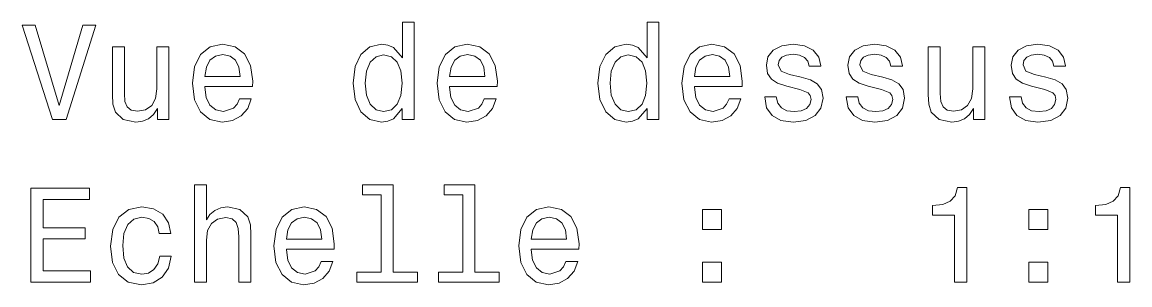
# Model space of a CAD drawing. Extents: x 291 to 828, y 188 to 662.
# Drawn here: x 461.11 to 502.33, y 248.99 to 258.75 of the extents above; entities that cross this region are included whole.
import ezdxf

# ---------------------------------------------------------------- set-up
doc = ezdxf.new("R2010")
doc.units = 0

msp = doc.modelspace()

# ---------------------------------------------------------------- linework, layer by layer
at = {"color": 7, "lineweight": 13}
for points in [[(463.369, 258.637), (462.491, 255.656), (461.588, 258.637), (461.109, 258.637), (462.239, 255.132), (462.743, 255.132), (463.848, 258.637)], [(475.256, 255.55), (475.256, 255.132), (475.699, 255.132), (475.699, 258.753), (475.261, 258.753), (475.261, 257.426), (474.923, 257.81), (474.716, 257.901), (474.479, 257.936), (474.05, 257.835), (473.717, 257.553), (473.501, 257.099), (473.425, 256.488), (473.501, 255.878), (473.717, 255.419), (474.05, 255.132), (474.479, 255.036), (474.716, 255.071), (474.928, 255.162)], [(484.364, 255.55), (484.364, 255.132), (484.807, 255.132), (484.807, 258.753), (484.369, 258.753), (484.369, 257.426), (484.031, 257.81), (483.824, 257.901), (483.587, 257.936), (483.158, 257.835), (482.825, 257.553), (482.609, 257.099), (482.533, 256.488), (482.609, 255.878), (482.825, 255.419), (483.158, 255.132), (483.587, 255.036), (483.824, 255.071), (484.036, 255.162)], [(466.571, 257.84), (466.127, 257.84), (466.127, 256.277), (466.077, 255.914), (465.931, 255.651), (465.704, 255.49), (465.406, 255.439), (465.169, 255.48), (465.018, 255.601), (464.932, 255.808), (464.912, 256.1), (464.912, 257.84), (464.468, 257.84), (464.468, 256.06), (464.483, 255.702), (464.579, 255.404), (464.872, 255.132), (465.341, 255.036), (465.593, 255.071), (465.81, 255.162), (465.996, 255.318), (466.148, 255.545), (466.148, 255.132), (466.571, 255.132)], [(467.908, 256.357), (469.683, 256.357), (469.688, 256.564), (469.607, 257.144), (469.385, 257.578), (469.032, 257.84), (468.563, 257.936), (468.104, 257.835), (467.751, 257.553), (467.524, 257.094), (467.444, 256.488), (467.519, 255.868), (467.746, 255.414), (468.094, 255.132), (468.548, 255.036), (468.941, 255.102), (469.264, 255.273), (469.501, 255.545), (469.637, 255.908), (469.199, 255.908), (469.108, 255.707), (468.977, 255.555), (468.604, 255.434), (468.316, 255.49), (468.099, 255.666), (467.958, 255.954), (467.908, 256.342)], [(477.016, 256.357), (478.791, 256.357), (478.796, 256.564), (478.715, 257.144), (478.493, 257.578), (478.14, 257.84), (477.671, 257.936), (477.212, 257.835), (476.859, 257.553), (476.632, 257.094), (476.552, 256.488), (476.627, 255.868), (476.854, 255.414), (477.202, 255.132), (477.656, 255.036), (478.05, 255.102), (478.372, 255.273), (478.609, 255.545), (478.746, 255.908), (478.307, 255.908), (478.216, 255.707), (478.085, 255.555), (477.712, 255.434), (477.424, 255.49), (477.207, 255.666), (477.066, 255.954), (477.016, 256.342)], [(486.124, 256.357), (487.899, 256.357), (487.904, 256.564), (487.823, 257.144), (487.601, 257.578), (487.248, 257.84), (486.779, 257.936), (486.32, 257.835), (485.967, 257.553), (485.74, 257.094), (485.66, 256.488), (485.735, 255.868), (485.962, 255.414), (486.31, 255.132), (486.764, 255.036), (487.158, 255.102), (487.48, 255.273), (487.717, 255.545), (487.854, 255.908), (487.415, 255.908), (487.324, 255.707), (487.193, 255.555), (486.82, 255.434), (486.532, 255.49), (486.315, 255.666), (486.174, 255.954), (486.124, 256.342)], [(490.098, 256.71), (489.669, 256.811), (489.351, 256.927), (489.246, 257.164), (489.276, 257.331), (489.382, 257.452), (489.553, 257.527), (489.8, 257.558), (490.037, 257.527), (490.224, 257.437), (490.345, 257.3), (490.395, 257.119), (490.829, 257.119), (490.829, 257.129), (490.753, 257.457), (490.547, 257.714), (490.224, 257.875), (489.8, 257.936), (489.372, 257.875), (489.059, 257.709), (488.862, 257.462), (488.802, 257.149), (488.847, 256.846), (488.988, 256.635), (489.22, 256.483), (489.558, 256.377), (490.052, 256.256), (490.355, 256.13), (490.436, 256.03), (490.466, 255.878), (490.421, 255.692), (490.3, 255.55), (490.103, 255.46), (489.841, 255.429), (489.563, 255.46), (489.362, 255.566), (489.225, 255.737), (489.17, 255.974), (488.741, 255.974), (488.812, 255.571), (489.019, 255.278), (489.346, 255.102), (489.8, 255.036), (490.274, 255.102), (490.622, 255.278), (490.834, 255.56), (490.91, 255.929), (490.854, 256.246), (490.698, 256.463), (490.441, 256.604)], [(493.134, 256.71), (492.705, 256.811), (492.387, 256.927), (492.282, 257.164), (492.312, 257.331), (492.418, 257.452), (492.589, 257.527), (492.836, 257.558), (493.073, 257.527), (493.26, 257.437), (493.381, 257.3), (493.431, 257.119), (493.865, 257.119), (493.865, 257.129), (493.789, 257.457), (493.583, 257.714), (493.26, 257.875), (492.836, 257.936), (492.408, 257.875), (492.095, 257.709), (491.898, 257.462), (491.838, 257.149), (491.883, 256.846), (492.024, 256.635), (492.256, 256.483), (492.594, 256.377), (493.088, 256.256), (493.391, 256.13), (493.472, 256.03), (493.502, 255.878), (493.457, 255.692), (493.336, 255.55), (493.139, 255.46), (492.877, 255.429), (492.599, 255.46), (492.398, 255.566), (492.261, 255.737), (492.206, 255.974), (491.777, 255.974), (491.848, 255.571), (492.055, 255.278), (492.382, 255.102), (492.836, 255.036), (493.31, 255.102), (493.658, 255.278), (493.87, 255.56), (493.946, 255.929), (493.89, 256.246), (493.734, 256.463), (493.477, 256.604)], [(496.931, 257.84), (496.488, 257.84), (496.488, 256.277), (496.437, 255.914), (496.291, 255.651), (496.064, 255.49), (495.766, 255.439), (495.529, 255.48), (495.378, 255.601), (495.292, 255.808), (495.272, 256.1), (495.272, 257.84), (494.828, 257.84), (494.828, 256.06), (494.844, 255.702), (494.939, 255.404), (495.232, 255.132), (495.701, 255.036), (495.953, 255.071), (496.17, 255.162), (496.356, 255.318), (496.508, 255.545), (496.508, 255.132), (496.931, 255.132)], [(499.206, 256.71), (498.777, 256.811), (498.459, 256.927), (498.354, 257.164), (498.384, 257.331), (498.49, 257.452), (498.661, 257.527), (498.908, 257.558), (499.145, 257.527), (499.332, 257.437), (499.453, 257.3), (499.503, 257.119), (499.937, 257.119), (499.937, 257.129), (499.862, 257.457), (499.655, 257.714), (499.332, 257.875), (498.908, 257.936), (498.48, 257.875), (498.167, 257.709), (497.97, 257.462), (497.91, 257.149), (497.955, 256.846), (498.096, 256.635), (498.328, 256.483), (498.666, 256.377), (499.16, 256.256), (499.463, 256.13), (499.544, 256.03), (499.574, 255.878), (499.529, 255.692), (499.408, 255.55), (499.211, 255.46), (498.949, 255.429), (498.671, 255.46), (498.47, 255.566), (498.333, 255.737), (498.278, 255.974), (497.849, 255.974), (497.92, 255.571), (498.127, 255.278), (498.454, 255.102), (498.908, 255.036), (499.382, 255.102), (499.73, 255.278), (499.942, 255.56), (500.018, 255.929), (499.962, 256.246), (499.806, 256.463), (499.549, 256.604)], [(467.908, 256.73), (467.963, 257.078), (468.099, 257.336), (468.306, 257.492), (468.578, 257.548), (468.846, 257.492), (469.052, 257.336), (469.178, 257.078), (469.224, 256.73)], [(474.555, 257.537), (474.847, 257.467), (475.069, 257.27), (475.2, 256.942), (475.251, 256.488), (475.2, 256.03), (475.069, 255.702), (474.847, 255.5), (474.555, 255.434), (474.277, 255.5), (474.065, 255.702), (473.924, 256.035), (473.879, 256.488), (473.924, 256.937), (474.065, 257.265), (474.277, 257.467)], [(477.016, 256.73), (477.071, 257.078), (477.207, 257.336), (477.414, 257.492), (477.686, 257.548), (477.954, 257.492), (478.16, 257.336), (478.287, 257.078), (478.332, 256.73)], [(483.663, 257.537), (483.955, 257.467), (484.177, 257.27), (484.308, 256.942), (484.359, 256.488), (484.308, 256.03), (484.177, 255.702), (483.955, 255.5), (483.663, 255.434), (483.385, 255.5), (483.173, 255.702), (483.032, 256.035), (482.987, 256.488), (483.032, 256.937), (483.173, 257.265), (483.385, 257.467)], [(486.124, 256.73), (486.179, 257.078), (486.315, 257.336), (486.522, 257.492), (486.794, 257.548), (487.062, 257.492), (487.269, 257.336), (487.395, 257.078), (487.44, 256.73)], [(467.519, 249.085), (467.963, 249.085), (467.963, 250.648), (468.008, 251.006), (468.155, 251.269), (468.382, 251.43), (468.684, 251.491), (468.926, 251.44), (469.078, 251.304), (469.153, 251.077), (469.178, 250.774), (469.178, 249.085), (469.622, 249.085), (469.622, 250.865), (469.602, 251.223), (469.511, 251.521), (469.214, 251.793), (468.75, 251.889), (468.498, 251.854), (468.281, 251.758), (468.099, 251.607), (467.963, 251.4), (467.963, 252.706), (467.519, 252.706)], [(474.474, 252.333), (474.474, 249.458), (473.561, 249.458), (473.561, 249.085), (475.825, 249.085), (475.825, 249.458), (474.918, 249.458), (474.918, 252.706), (473.778, 252.706), (473.778, 252.333)], [(477.51, 252.333), (477.51, 249.458), (476.597, 249.458), (476.597, 249.085), (478.862, 249.085), (478.862, 249.458), (477.954, 249.458), (477.954, 252.706), (476.814, 252.706), (476.814, 252.333)], [(461.432, 249.085), (463.651, 249.085), (463.651, 249.509), (461.896, 249.509), (461.896, 250.694), (463.459, 250.694), (463.459, 251.112), (461.896, 251.112), (461.896, 252.161), (463.611, 252.161), (463.611, 252.585), (461.432, 252.585)], [(495.797, 249.085), (496.256, 249.085), (496.256, 252.61), (495.913, 252.61), (495.822, 252.303), (495.64, 252.096), (495.363, 251.975), (494.98, 251.934), (494.98, 251.576), (495.797, 251.576)], [(501.869, 249.085), (502.328, 249.085), (502.328, 252.61), (501.985, 252.61), (501.894, 252.303), (501.712, 252.096), (501.435, 251.975), (501.052, 251.934), (501.052, 251.576), (501.869, 251.576)], [(466.208, 250.895), (466.647, 250.895), (466.556, 251.299), (466.339, 251.617), (466.001, 251.813), (465.562, 251.889), (465.078, 251.788), (464.71, 251.506), (464.478, 251.047), (464.398, 250.432), (464.473, 249.821), (464.7, 249.367), (465.058, 249.085), (465.547, 248.989), (465.981, 249.065), (466.319, 249.277), (466.551, 249.609), (466.652, 250.053), (466.228, 250.053), (466.153, 249.771), (466.011, 249.559), (465.81, 249.428), (465.562, 249.388), (465.255, 249.453), (465.033, 249.655), (464.897, 249.983), (464.851, 250.447), (464.897, 250.901), (465.038, 251.228), (465.265, 251.43), (465.562, 251.501), (465.825, 251.455), (466.021, 251.339), (466.153, 251.148)], [(470.944, 250.31), (472.719, 250.31), (472.724, 250.517), (472.643, 251.097), (472.421, 251.531), (472.068, 251.793), (471.599, 251.889), (471.14, 251.788), (470.787, 251.506), (470.56, 251.047), (470.48, 250.442), (470.555, 249.821), (470.782, 249.367), (471.13, 249.085), (471.584, 248.989), (471.978, 249.055), (472.3, 249.226), (472.537, 249.499), (472.673, 249.862), (472.235, 249.862), (472.144, 249.66), (472.013, 249.509), (471.64, 249.388), (471.352, 249.443), (471.135, 249.62), (470.994, 249.907), (470.944, 250.295)], [(480.052, 250.31), (481.827, 250.31), (481.832, 250.517), (481.751, 251.097), (481.529, 251.531), (481.176, 251.793), (480.707, 251.889), (480.248, 251.788), (479.895, 251.506), (479.668, 251.047), (479.588, 250.442), (479.663, 249.821), (479.89, 249.367), (480.238, 249.085), (480.692, 248.989), (481.086, 249.055), (481.408, 249.226), (481.645, 249.499), (481.782, 249.862), (481.343, 249.862), (481.252, 249.66), (481.121, 249.509), (480.748, 249.388), (480.46, 249.443), (480.243, 249.62), (480.102, 249.907), (480.052, 250.295)], [(470.944, 250.684), (470.999, 251.032), (471.135, 251.289), (471.342, 251.445), (471.614, 251.501), (471.882, 251.445), (472.088, 251.289), (472.215, 251.032), (472.26, 250.684)], [(480.052, 250.684), (480.107, 251.032), (480.243, 251.289), (480.45, 251.445), (480.722, 251.501), (480.99, 251.445), (481.197, 251.289), (481.323, 251.032), (481.368, 250.684)], [(486.431, 251.042), (487.127, 251.042), (487.127, 251.793), (486.431, 251.793)], [(498.575, 251.042), (499.271, 251.042), (499.271, 251.793), (498.575, 251.793)], [(486.431, 249.085), (487.127, 249.085), (487.127, 249.836), (486.431, 249.836)], [(498.575, 249.085), (499.271, 249.085), (499.271, 249.836), (498.575, 249.836)]]:
    msp.add_lwpolyline(points, close=True, dxfattribs=at)

doc.saveas('drawing.dxf')
